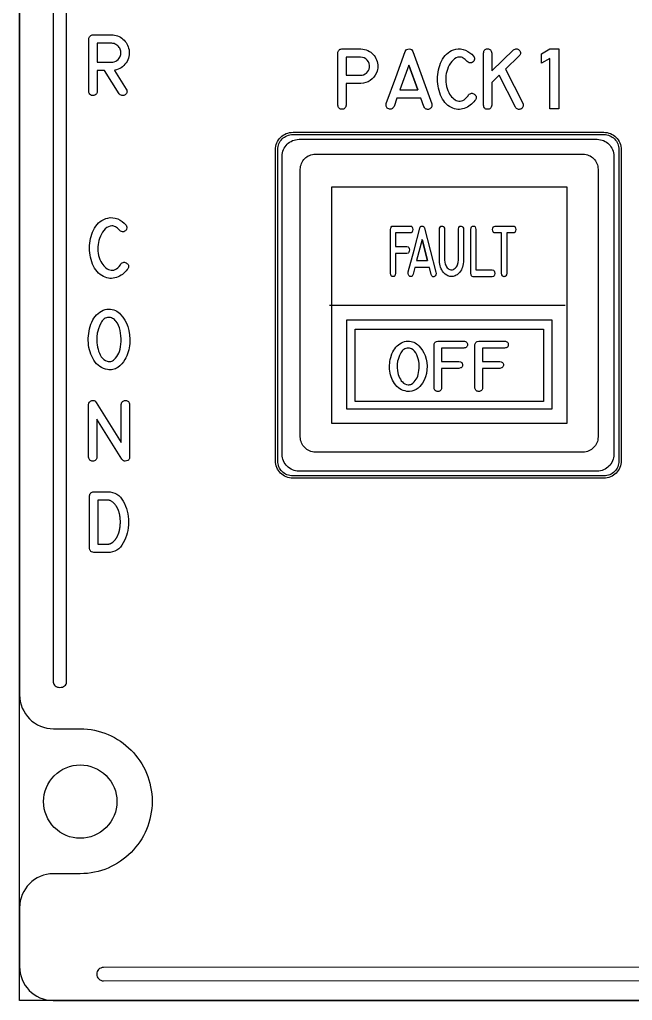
# Model space of a CAD drawing. Extents: x 361 to 684, y 82 to 686.
# Drawn here: x 361.5 to 403.1, y 215.6 to 282.1 of the extents above; entities that cross this region are included whole.
import ezdxf

# ---------------------------------------------------------------- set-up
doc = ezdxf.new("R2010")
doc.units = 0
for name, color, linetype in [('_BACKPANEL', 5, 'CONTINUOUS'), ('_ENGRAVING', 105, 'CONTINUOUS'), ('_LABELS', 30, 'CONTINUOUS'), ('_TOPLAYER', 1, 'CONTINUOUS')]:
    doc.layers.add(name, color=color, linetype=linetype)

msp = doc.modelspace()

# ---------------------------------------------------------------- linework, layer by layer
at = {"layer": '_BACKPANEL'}
for points in [[(683.842, 328.325), (683.842, 323.628), (683.842, 314.234), (683.842, 304.841), (683.842, 224.994), (683.842, 215.6), (361.5, 215.6), (361.5, 224.994), (361.5, 304.841), (361.5, 314.234), (361.5, 323.628), (361.5, 328.325)], [(380.041, 274.31), (401.137, 274.31), (401.242, 274.305), (401.344, 274.29), (401.443, 274.264), (401.537, 274.23), (401.627, 274.187), (401.712, 274.135), (401.791, 274.076), (401.864, 274.01), (401.93, 273.937), (401.989, 273.858), (402.04, 273.773), (402.083, 273.684), (402.118, 273.589), (402.143, 273.49), (402.159, 273.388), (402.164, 273.283), (402.164, 252.188), (402.159, 252.083), (402.143, 251.98), (402.118, 251.882), (402.083, 251.787), (402.04, 251.697), (401.989, 251.613), (401.93, 251.534), (401.864, 251.461), (401.791, 251.394), (401.712, 251.335), (401.627, 251.284), (401.537, 251.241), (401.443, 251.206), (401.344, 251.181), (401.242, 251.166), (401.137, 251.16), (380.041, 251.16), (379.936, 251.166), (379.833, 251.181), (379.735, 251.206), (379.64, 251.241), (379.551, 251.284), (379.466, 251.335), (379.387, 251.394), (379.314, 251.461), (379.248, 251.534), (379.189, 251.613), (379.137, 251.697), (379.094, 251.787), (379.06, 251.882), (379.035, 251.98), (379.019, 252.083), (379.014, 252.188), (379.014, 273.283), (379.019, 273.388), (379.035, 273.49), (379.06, 273.589), (379.094, 273.684), (379.137, 273.773), (379.189, 273.858), (379.248, 273.937), (379.314, 274.01), (379.387, 274.076), (379.466, 274.135), (379.551, 274.187), (379.64, 274.23), (379.735, 274.264), (379.833, 274.29), (379.936, 274.305)]]:
    msp.add_lwpolyline(points, close=True, dxfattribs=at)
msp.add_lwpolyline([(365.614, 226.59, -0.414214), (363.126, 229.078, -0.414214), (365.614, 231.566, -0.414214), (368.103, 229.078, -0.414214)], format="xyb", close=True, dxfattribs=at)
at = {"layer": '_ENGRAVING'}
for points in [[(363.787, 306.648), (363.787, 237.169), (363.796, 237.099), (363.822, 237.033), (363.864, 236.974), (363.919, 236.922), (363.985, 236.88), (364.062, 236.847), (364.146, 236.827), (364.237, 236.82), (364.238, 236.82), (364.328, 236.827), (364.412, 236.848), (364.489, 236.88), (364.555, 236.922), (364.61, 236.974), (364.651, 237.033), (364.678, 237.099), (364.687, 237.169), (364.687, 306.648)], [(677.641, 217.843), (367.181, 217.828), (367.091, 217.819), (367.007, 217.792), (366.931, 217.751), (366.864, 217.695), (366.81, 217.629), (366.768, 217.552), (366.743, 217.467), (366.734, 217.377), (366.743, 217.286), (366.769, 217.202), (366.811, 217.125), (366.866, 217.059), (366.932, 217.004), (367.009, 216.962), (367.093, 216.936), (367.183, 216.928), (677.641, 216.942)]]:
    msp.add_lwpolyline(points, dxfattribs=at)
for points in [[(368.738, 277.385), (368.765, 277.329), (368.782, 277.275), (368.788, 277.224), (368.784, 277.175), (368.77, 277.129), (368.745, 277.084), (368.711, 277.042), (368.665, 277.002), (368.615, 276.974), (368.562, 276.957), (368.504, 276.951), (368.443, 276.956), (368.385, 276.972), (368.334, 276.998), (368.293, 277.035), (368.259, 277.081), (367.268, 278.647), (366.765, 278.647), (366.765, 277.232), (366.755, 277.15), (366.725, 277.081), (366.676, 277.024), (366.606, 276.979), (366.528, 276.952), (366.452, 276.948), (366.379, 276.967), (366.309, 277.008), (366.26, 277.053), (366.226, 277.106), (366.205, 277.165), (366.198, 277.232), (366.198, 280.785), (366.203, 280.841), (366.218, 280.893), (366.244, 280.941), (366.279, 280.984), (366.323, 281.02), (366.37, 281.046), (366.423, 281.061), (366.48, 281.066), (367.728, 281.066), (367.839, 281.062), (367.946, 281.049), (368.049, 281.026), (368.149, 280.995), (368.245, 280.955), (368.337, 280.905), (368.426, 280.847), (368.511, 280.78), (368.59, 280.706), (368.661, 280.627), (368.724, 280.543), (368.78, 280.455), (368.827, 280.362), (368.867, 280.264), (368.899, 280.161), (368.923, 280.053), (368.938, 279.936), (368.942, 279.821), (368.934, 279.707), (368.915, 279.596), (368.884, 279.486), (368.842, 279.379), (368.788, 279.273), (368.723, 279.169), (368.649, 279.071), (368.569, 278.984), (368.483, 278.906), (368.392, 278.839), (368.294, 278.781), (368.191, 278.734), (368.082, 278.697), (367.968, 278.669), (367.929, 278.663)], [(367.728, 279.212), (367.829, 279.22), (367.926, 279.244), (368.018, 279.283), (368.107, 279.337), (368.187, 279.404), (368.253, 279.481), (368.304, 279.567), (368.342, 279.663), (368.361, 279.739), (368.372, 279.814), (368.374, 279.887), (368.367, 279.958), (368.352, 280.027), (368.328, 280.094), (368.296, 280.159), (368.255, 280.223), (368.208, 280.282), (368.156, 280.334), (368.1, 280.379), (368.04, 280.417), (367.976, 280.448), (367.907, 280.472), (367.834, 280.489), (367.756, 280.499), (366.765, 280.499), (366.765, 279.212)], [(384.623, 280.12), (384.661, 280.12), (384.786, 280.106), (384.906, 280.082), (385.021, 280.048), (385.132, 280.004), (385.231, 279.951), (385.323, 279.891), (385.407, 279.823), (385.484, 279.747), (385.553, 279.663), (385.615, 279.572), (385.669, 279.473), (385.716, 279.366), (385.753, 279.255), (385.78, 279.145), (385.795, 279.036), (385.8, 278.927), (385.794, 278.819), (385.778, 278.712), (385.75, 278.605), (385.712, 278.499), (385.632, 278.341), (385.536, 278.202), (385.423, 278.08), (385.293, 277.976), (385.15, 277.892), (384.997, 277.829), (384.834, 277.787), (384.661, 277.765), (384.623, 277.763), (383.655, 277.763), (383.655, 276.305), (383.642, 276.239), (383.624, 276.181), (383.598, 276.133), (383.566, 276.093), (383.527, 276.062), (383.482, 276.04), (383.43, 276.027), (383.372, 276.023), (383.313, 276.027), (383.262, 276.04), (383.216, 276.062), (383.178, 276.093), (383.146, 276.133), (383.121, 276.181), (383.103, 276.239), (383.091, 276.305), (383.091, 279.84), (383.101, 279.898), (383.118, 279.95), (383.142, 279.995), (383.171, 280.034), (383.208, 280.065), (383.25, 280.09), (383.299, 280.108), (383.354, 280.12), (383.372, 280.12)], [(386.379, 276.409), (387.018, 278.172), (387.659, 279.936), (387.7, 280.015), (387.757, 280.073), (387.83, 280.108), (387.92, 280.12), (388.01, 280.109), (388.083, 280.075), (388.141, 280.017), (388.183, 279.936), (389.46, 276.399), (389.471, 276.331), (389.472, 276.27), (389.464, 276.215), (389.447, 276.167), (389.421, 276.124), (389.386, 276.088), (389.342, 276.058), (389.289, 276.035), (389.233, 276.019), (389.18, 276.014), (389.13, 276.02), (389.084, 276.036), (389.041, 276.062), (389.002, 276.099), (388.965, 276.145), (388.932, 276.203), (388.727, 276.775), (387.103, 276.775), (386.903, 276.217), (386.87, 276.159), (386.833, 276.112), (386.793, 276.075), (386.749, 276.049), (386.702, 276.034), (386.652, 276.029), (386.598, 276.035), (386.541, 276.052), (386.487, 276.076), (386.442, 276.107), (386.408, 276.143), (386.383, 276.185), (386.367, 276.232), (386.362, 276.285), (386.366, 276.344)], [(392.42, 276.663), (392.402, 276.637), (392.392, 276.623), (392.384, 276.611), (392.313, 276.522), (392.237, 276.439), (392.155, 276.363), (392.069, 276.294), (391.976, 276.231), (391.879, 276.176), (391.776, 276.126), (391.668, 276.084), (391.557, 276.05), (391.447, 276.028), (391.337, 276.018), (391.227, 276.019), (391.118, 276.032), (391.01, 276.057), (390.902, 276.093), (390.794, 276.141), (390.673, 276.209), (390.56, 276.288), (390.456, 276.377), (390.36, 276.478), (390.272, 276.589), (390.193, 276.712), (390.122, 276.845), (390.059, 276.989), (390.005, 277.139), (389.959, 277.291), (389.921, 277.444), (389.892, 277.599), (389.871, 277.755), (389.858, 277.913), (389.854, 278.072), (389.858, 278.232), (389.871, 278.392), (389.892, 278.548), (389.921, 278.701), (389.959, 278.851), (390.006, 278.998), (390.061, 279.141), (390.125, 279.281), (390.197, 279.418), (390.278, 279.546), (390.367, 279.662), (390.465, 279.766), (390.572, 279.857), (390.687, 279.935), (390.811, 280), (390.944, 280.053), (391.085, 280.094), (391.252, 280.119), (391.419, 280.117), (391.586, 280.086), (391.752, 280.029), (391.911, 279.95), (392.055, 279.857), (392.184, 279.749), (392.298, 279.628), (392.308, 279.614), (392.345, 279.552), (392.364, 279.488), (392.364, 279.421), (392.346, 279.351), (392.314, 279.286), (392.27, 279.234), (392.215, 279.196), (392.149, 279.172), (392.074, 279.162), (392.002, 279.175), (391.932, 279.208), (391.866, 279.264), (391.734, 279.399), (391.668, 279.452), (391.604, 279.495), (391.54, 279.527), (391.477, 279.549), (391.414, 279.562), (391.352, 279.564), (391.231, 279.546), (391.118, 279.507), (391.01, 279.444), (390.909, 279.36), (390.816, 279.257), (390.73, 279.141), (390.653, 279.011), (390.584, 278.867), (390.526, 278.72), (390.48, 278.577), (390.446, 278.439), (390.425, 278.305), (390.412, 278.159), (390.409, 278.012), (390.416, 277.866), (390.432, 277.718), (390.459, 277.573), (390.499, 277.432), (390.55, 277.295), (390.612, 277.163), (390.674, 277.054), (390.74, 276.956), (390.809, 276.869), (390.883, 276.792), (390.96, 276.726), (391.041, 276.671), (391.126, 276.626), (391.215, 276.592), (391.306, 276.572), (391.396, 276.571), (391.486, 276.587), (391.575, 276.622), (391.663, 276.674), (391.751, 276.745), (391.839, 276.834), (391.926, 276.941), (391.964, 276.993), (392.011, 277.039), (392.059, 277.074), (392.107, 277.097), (392.156, 277.108), (392.206, 277.107), (392.256, 277.095), (392.308, 277.071), (392.359, 277.036), (392.406, 276.994), (392.441, 276.951), (392.465, 276.906), (392.479, 276.86), (392.481, 276.813), (392.472, 276.764), (392.451, 276.714)], [(395.001, 280.044), (395.057, 280.08), (395.111, 280.105), (395.164, 280.119), (395.215, 280.122), (395.265, 280.114), (395.313, 280.095), (395.359, 280.066), (395.404, 280.025), (395.442, 279.978), (395.469, 279.931), (395.484, 279.883), (395.489, 279.835), (395.482, 279.786), (395.464, 279.736), (395.434, 279.686), (395.394, 279.636), (394.471, 278.745), (395.641, 276.429), (395.657, 276.361), (395.663, 276.299), (395.66, 276.242), (395.648, 276.191), (395.626, 276.145), (395.594, 276.105), (395.552, 276.07), (395.501, 276.041), (395.447, 276.02), (395.395, 276.009), (395.346, 276.01), (395.299, 276.021), (395.255, 276.043), (395.214, 276.076), (395.175, 276.12), (395.139, 276.175), (394.046, 278.337), (393.538, 277.845), (393.538, 276.299), (393.524, 276.233), (393.503, 276.176), (393.476, 276.127), (393.443, 276.088), (393.403, 276.058), (393.357, 276.036), (393.304, 276.023), (393.245, 276.02), (393.186, 276.025), (393.135, 276.038), (393.091, 276.06), (393.053, 276.091), (393.023, 276.13), (393, 276.178), (392.985, 276.234), (392.976, 276.299), (392.976, 279.836), (392.985, 279.901), (393, 279.958), (393.023, 280.006), (393.053, 280.045), (393.091, 280.077), (393.135, 280.099), (393.186, 280.113), (393.245, 280.119), (393.304, 280.115), (393.357, 280.103), (393.403, 280.081), (393.443, 280.05), (393.476, 280.011), (393.503, 279.961), (393.524, 279.903), (393.538, 279.836), (393.538, 278.629)], [(398.087, 276.06), (397.483, 276.06), (397.483, 279.474), (396.905, 279.146), (396.905, 279.773), (397.483, 280.132), (398.087, 280.132)], [(384.623, 279.556), (383.655, 279.556), (383.655, 278.329), (384.623, 278.329), (384.734, 278.339), (384.837, 278.367), (384.934, 278.415), (385.025, 278.481), (385.103, 278.562), (385.163, 278.652), (385.205, 278.752), (385.229, 278.861), (385.233, 278.995), (385.21, 279.121), (385.16, 279.238), (385.082, 279.347), (384.984, 279.438), (384.875, 279.503), (384.755, 279.543)], [(388.524, 277.337), (387.918, 279.017), (387.308, 277.337)], [(387.918, 279.017), (388.524, 277.337)], [(380.051, 274.464), (401.127, 274.464), (401.249, 274.458), (401.367, 274.44), (401.481, 274.41), (401.591, 274.37), (401.695, 274.32), (401.793, 274.261), (401.885, 274.192), (401.969, 274.116), (402.046, 274.031), (402.114, 273.94), (402.174, 273.842), (402.224, 273.737), (402.264, 273.628), (402.293, 273.514), (402.311, 273.395), (402.317, 273.273), (402.317, 252.198), (402.311, 252.076), (402.293, 251.957), (402.264, 251.843), (402.224, 251.733), (402.174, 251.629), (402.114, 251.531), (402.046, 251.44), (401.969, 251.355), (401.885, 251.278), (401.793, 251.21), (401.695, 251.15), (401.591, 251.1), (401.481, 251.06), (401.367, 251.031), (401.249, 251.013), (401.127, 251.007), (380.051, 251.007), (379.929, 251.013), (379.811, 251.031), (379.696, 251.06), (379.587, 251.1), (379.483, 251.15), (379.385, 251.21), (379.293, 251.278), (379.208, 251.355), (379.132, 251.44), (379.063, 251.531), (379.004, 251.629), (378.954, 251.733), (378.914, 251.843), (378.885, 251.957), (378.867, 252.076), (378.861, 252.198), (378.861, 273.273), (378.867, 273.395), (378.885, 273.514), (378.914, 273.628), (378.954, 273.737), (379.004, 273.842), (379.063, 273.94), (379.132, 274.031), (379.208, 274.116), (379.293, 274.192), (379.385, 274.261), (379.483, 274.32), (379.587, 274.37), (379.696, 274.41), (379.811, 274.44), (379.929, 274.458)], [(380.459, 273.985), (400.675, 273.985), (400.792, 273.98), (400.906, 273.962), (401.015, 273.934), (401.12, 273.896), (401.22, 273.848), (401.314, 273.791), (401.402, 273.725), (401.483, 273.652), (401.557, 273.571), (401.623, 273.483), (401.68, 273.389), (401.728, 273.289), (401.766, 273.184), (401.794, 273.074), (401.811, 272.96), (401.817, 272.843), (401.817, 252.627), (401.811, 252.51), (401.794, 252.397), (401.766, 252.287), (401.728, 252.182), (401.68, 252.082), (401.623, 251.988), (401.557, 251.9), (401.483, 251.819), (401.402, 251.746), (401.314, 251.68), (401.22, 251.623), (401.12, 251.575), (401.015, 251.537), (400.906, 251.509), (400.792, 251.491), (400.675, 251.485), (380.459, 251.485), (380.342, 251.491), (380.228, 251.509), (380.119, 251.537), (380.014, 251.575), (379.914, 251.623), (379.82, 251.68), (379.732, 251.746), (379.651, 251.819), (379.577, 251.9), (379.512, 251.988), (379.455, 252.082), (379.407, 252.182), (379.368, 252.287), (379.34, 252.397), (379.323, 252.51), (379.317, 252.627), (379.317, 272.843), (379.323, 272.96), (379.34, 273.074), (379.368, 273.184), (379.407, 273.289), (379.455, 273.389), (379.512, 273.483), (379.577, 273.571), (379.651, 273.652), (379.732, 273.725), (379.82, 273.791), (379.914, 273.848), (380.014, 273.896), (380.119, 273.934), (380.228, 273.962), (380.342, 273.98)], [(368.834, 265.201), (368.816, 265.174), (368.806, 265.16), (368.798, 265.148), (368.726, 265.059), (368.649, 264.976), (368.567, 264.899), (368.479, 264.83), (368.386, 264.767), (368.288, 264.711), (368.184, 264.661), (368.075, 264.618), (367.963, 264.585), (367.852, 264.563), (367.741, 264.552), (367.631, 264.554), (367.521, 264.567), (367.411, 264.591), (367.302, 264.628), (367.193, 264.676), (367.071, 264.744), (366.958, 264.823), (366.852, 264.913), (366.755, 265.015), (366.667, 265.127), (366.587, 265.25), (366.515, 265.383), (366.452, 265.528), (366.397, 265.679), (366.351, 265.832), (366.313, 265.986), (366.283, 266.141), (366.262, 266.298), (366.249, 266.457), (366.245, 266.617), (366.249, 266.778), (366.262, 266.939), (366.283, 267.096), (366.313, 267.25), (366.351, 267.4), (366.398, 267.547), (366.454, 267.691), (366.518, 267.832), (366.591, 267.97), (366.672, 268.099), (366.763, 268.216), (366.862, 268.32), (366.969, 268.411), (367.085, 268.49), (367.211, 268.555), (367.344, 268.609), (367.487, 268.649), (367.655, 268.675), (367.824, 268.672), (367.992, 268.642), (368.16, 268.584), (368.321, 268.505), (368.466, 268.411), (368.596, 268.303), (368.711, 268.181), (368.721, 268.167), (368.758, 268.105), (368.777, 268.04), (368.778, 267.973), (368.76, 267.902), (368.727, 267.837), (368.683, 267.785), (368.627, 267.747), (368.561, 267.722), (368.485, 267.713), (368.412, 267.725), (368.342, 267.759), (368.275, 267.815), (368.141, 267.951), (368.076, 268.004), (368.011, 268.047), (367.946, 268.08), (367.882, 268.102), (367.819, 268.114), (367.756, 268.116), (367.635, 268.099), (367.52, 268.059), (367.412, 267.996), (367.31, 267.911), (367.215, 267.808), (367.129, 267.691), (367.051, 267.561), (366.982, 267.417), (366.923, 267.268), (366.876, 267.124), (366.842, 266.986), (366.821, 266.851), (366.808, 266.704), (366.805, 266.557), (366.811, 266.409), (366.828, 266.261), (366.856, 266.115), (366.895, 265.973), (366.947, 265.836), (367.01, 265.703), (367.072, 265.594), (367.139, 265.495), (367.209, 265.408), (367.283, 265.33), (367.361, 265.264), (367.443, 265.208), (367.529, 265.163), (367.618, 265.129), (367.71, 265.109), (367.801, 265.108), (367.891, 265.124), (367.981, 265.159), (368.07, 265.212), (368.159, 265.283), (368.248, 265.373), (368.335, 265.48), (368.374, 265.532), (368.421, 265.579), (368.469, 265.613), (368.518, 265.636), (368.568, 265.648), (368.618, 265.647), (368.669, 265.635), (368.72, 265.611), (368.773, 265.576), (368.82, 265.533), (368.855, 265.49), (368.88, 265.445), (368.893, 265.399), (368.895, 265.351), (368.886, 265.302), (368.866, 265.252)], [(368.833, 261.295), (368.911, 261.014), (368.96, 260.728), (368.981, 260.436), (368.972, 260.139), (368.957, 259.991), (368.935, 259.846), (368.905, 259.704), (368.867, 259.566), (368.823, 259.431), (368.77, 259.299), (368.711, 259.171), (368.644, 259.045), (368.546, 258.897), (368.432, 258.761), (368.302, 258.636), (368.155, 258.522), (368.076, 258.473), (367.996, 258.432), (367.914, 258.4), (367.829, 258.377), (367.743, 258.363), (367.654, 258.357), (367.564, 258.36), (367.471, 258.372), (367.323, 258.405), (367.184, 258.451), (367.054, 258.511), (366.933, 258.584), (366.821, 258.67), (366.718, 258.769), (366.624, 258.881), (366.538, 259.007), (366.461, 259.141), (366.394, 259.279), (366.334, 259.42), (366.283, 259.566), (366.241, 259.715), (366.208, 259.868), (366.183, 260.024), (366.167, 260.184), (366.16, 260.346), (366.16, 260.507), (366.17, 260.666), (366.187, 260.825), (366.213, 260.982), (366.248, 261.138), (366.291, 261.294), (366.342, 261.448), (366.402, 261.597), (366.47, 261.735), (366.546, 261.862), (366.63, 261.98), (366.723, 262.086), (366.824, 262.182), (366.933, 262.268), (367.051, 262.343), (367.171, 262.403), (367.294, 262.446), (367.419, 262.471), (367.548, 262.48), (367.668, 262.474), (367.784, 262.456), (367.893, 262.427), (367.997, 262.387), (368.095, 262.334), (368.188, 262.27), (368.275, 262.194), (368.356, 262.107), (368.503, 261.916), (368.632, 261.717), (368.742, 261.51)], [(367.564, 261.909), (367.474, 261.902), (367.39, 261.884), (367.311, 261.853), (367.239, 261.809), (367.171, 261.753), (367.11, 261.685), (367.054, 261.604), (367.004, 261.511), (366.917, 261.319), (366.849, 261.142), (366.797, 260.979), (366.763, 260.831), (366.737, 260.604), (366.735, 260.334), (366.744, 260.189), (366.761, 260.044), (366.786, 259.901), (366.82, 259.758), (366.861, 259.619), (366.913, 259.488), (366.973, 259.363), (367.043, 259.245), (367.123, 259.141), (367.215, 259.056), (367.318, 258.989), (367.433, 258.943), (367.502, 258.925), (367.569, 258.916), (367.633, 258.917), (367.695, 258.926), (367.755, 258.945), (367.812, 258.972), (367.866, 259.009), (367.919, 259.054), (368.014, 259.156), (368.098, 259.261), (368.169, 259.369), (368.227, 259.48), (368.276, 259.604), (368.317, 259.747), (368.349, 259.908), (368.373, 260.087), (368.387, 260.275), (368.388, 260.463), (368.378, 260.65), (368.355, 260.838), (368.319, 261.021), (368.27, 261.194), (368.207, 261.359), (368.131, 261.514), (368.038, 261.65), (367.986, 261.708), (367.929, 261.76), (367.867, 261.804), (367.801, 261.842), (367.731, 261.873), (367.656, 261.897)], [(368.959, 252.443), (368.946, 252.347), (368.93, 252.307), (368.908, 252.271), (368.879, 252.24), (368.844, 252.213), (368.754, 252.175), (368.658, 252.161), (368.614, 252.165), (368.573, 252.176), (368.535, 252.195), (368.5, 252.221), (368.438, 252.295), (366.749, 255.003), (366.749, 252.443), (366.734, 252.377), (366.714, 252.32), (366.688, 252.272), (366.655, 252.232), (366.617, 252.202), (366.572, 252.18), (366.521, 252.166), (366.464, 252.162), (366.407, 252.166), (366.356, 252.18), (366.312, 252.202), (366.273, 252.232), (366.241, 252.272), (366.215, 252.32), (366.195, 252.377), (366.181, 252.443), (366.181, 255.995), (366.206, 256.09), (366.25, 256.168), (366.313, 256.228), (366.396, 256.27), (366.441, 256.283), (366.484, 256.287), (366.525, 256.284), (366.564, 256.272), (366.602, 256.253), (366.637, 256.225), (366.702, 256.145), (368.391, 253.433), (368.391, 255.995), (368.404, 256.062), (368.424, 256.12), (368.451, 256.169), (368.484, 256.21), (368.524, 256.241), (368.57, 256.263), (368.624, 256.275), (368.684, 256.279), (368.744, 256.274), (368.797, 256.26), (368.842, 256.238), (368.88, 256.207), (368.911, 256.167), (368.934, 256.118), (368.95, 256.061), (368.959, 255.995)], [(366.532, 250.089), (367.48, 250.089), (367.65, 250.079), (367.81, 250.048), (367.959, 249.998), (368.097, 249.928), (368.224, 249.837), (368.339, 249.727), (368.444, 249.596), (368.537, 249.445), (368.62, 249.282), (368.691, 249.115), (368.752, 248.945), (368.801, 248.77), (368.84, 248.591), (368.867, 248.408), (368.884, 248.221), (368.889, 248.03), (368.884, 247.839), (368.867, 247.651), (368.84, 247.469), (368.801, 247.29), (368.751, 247.115), (368.691, 246.944), (368.619, 246.777), (368.536, 246.614), (368.443, 246.463), (368.338, 246.332), (368.222, 246.222), (368.096, 246.131), (367.958, 246.061), (367.81, 246.011), (367.65, 245.98), (367.48, 245.97), (366.532, 245.97), (366.536, 245.97), (366.532, 245.97), (366.46, 245.982), (366.369, 246.018), (366.333, 246.044), (366.304, 246.076), (366.281, 246.113), (366.265, 246.155), (366.253, 246.256), (366.251, 246.256), (366.253, 249.807), (366.251, 249.823), (366.259, 249.876), (366.276, 249.926), (366.302, 249.97), (366.338, 250.011), (366.381, 250.045), (366.428, 250.069), (366.479, 250.084), (366.534, 250.089)], [(367.48, 246.537), (367.488, 246.537), (367.498, 246.537), (367.505, 246.538), (367.514, 246.539), (367.523, 246.54), (367.534, 246.541), (367.542, 246.542), (367.552, 246.543), (367.56, 246.545), (367.57, 246.546), (367.586, 246.55), (367.594, 246.553), (367.604, 246.558), (367.613, 246.559), (367.624, 246.562), (367.632, 246.564), (367.642, 246.568), (367.661, 246.576), (367.681, 246.584), (367.689, 246.587), (367.699, 246.592), (367.715, 246.602), (367.735, 246.612), (367.743, 246.617), (367.753, 246.624), (367.771, 246.636), (367.78, 246.641), (367.791, 246.648), (367.799, 246.654), (367.809, 246.662), (367.817, 246.667), (367.827, 246.674), (367.848, 246.69), (367.864, 246.706), (367.872, 246.714), (367.882, 246.724), (367.89, 246.733), (367.9, 246.743), (367.918, 246.759), (367.926, 246.767), (367.936, 246.777), (367.944, 246.786), (367.954, 246.797), (367.97, 246.817), (367.988, 246.839), (368.004, 246.861), (368.012, 246.872), (368.022, 246.883), (368.03, 246.895), (368.039, 246.907), (368.046, 246.921), (368.055, 246.934), (368.071, 246.958), (368.078, 246.971), (368.087, 246.984), (368.094, 246.997), (368.103, 247.01), (368.115, 247.036), (368.122, 247.05), (368.131, 247.066), (368.138, 247.079), (368.147, 247.094), (368.152, 247.109), (368.159, 247.125), (368.173, 247.155), (368.187, 247.187), (368.192, 247.202), (368.199, 247.219), (368.204, 247.235), (368.211, 247.253), (368.222, 247.286), (368.227, 247.302), (368.234, 247.32), (368.244, 247.354), (368.256, 247.388), (368.259, 247.405), (368.264, 247.424), (368.268, 247.441), (368.274, 247.46), (368.277, 247.476), (368.282, 247.495), (368.288, 247.533), (368.291, 247.55), (368.296, 247.569), (368.298, 247.586), (368.302, 247.605), (368.308, 247.643), (368.311, 247.662), (368.316, 247.682), (368.32, 247.72), (368.321, 247.737), (368.324, 247.758), (368.328, 247.796), (368.33, 247.834), (368.332, 247.875), (368.334, 247.913), (368.335, 247.932), (368.338, 247.953), (368.339, 247.97), (368.34, 247.991), (368.34, 248.009), (368.34, 248.03), (368.34, 248.049), (368.34, 248.068), (368.339, 248.087), (368.338, 248.108), (368.338, 248.126), (368.338, 248.146), (368.334, 248.186), (368.332, 248.223), (368.328, 248.265), (368.326, 248.301), (368.322, 248.339), (368.319, 248.357), (368.318, 248.377), (368.31, 248.416), (368.306, 248.433), (368.304, 248.452), (368.298, 248.49), (368.292, 248.528), (368.282, 248.564), (368.276, 248.599), (368.27, 248.616), (368.266, 248.635), (368.26, 248.652), (368.256, 248.671), (368.246, 248.705), (368.236, 248.739), (368.229, 248.754), (368.224, 248.772), (368.211, 248.806), (368.199, 248.838), (368.192, 248.853), (368.187, 248.87), (368.179, 248.884), (368.173, 248.9), (368.159, 248.93), (368.147, 248.959), (368.133, 248.989), (368.125, 249.002), (368.119, 249.015), (368.103, 249.043), (368.087, 249.069), (368.078, 249.082), (368.071, 249.095), (368.055, 249.119), (368.047, 249.132), (368.041, 249.144), (368.006, 249.19), (367.974, 249.234), (367.938, 249.274), (367.902, 249.312), (367.868, 249.347), (367.829, 249.377), (367.791, 249.407), (367.753, 249.433), (367.717, 249.455), (367.681, 249.473), (367.642, 249.487), (367.604, 249.502), (367.586, 249.507), (367.57, 249.514), (367.534, 249.52), (367.498, 249.522), (367.488, 249.522), (367.48, 249.522), (366.816, 249.522), (366.816, 246.537)]]:
    msp.add_lwpolyline(points, close=True, dxfattribs=at)
at = {"layer": '_LABELS'}
for points in [[(398.659, 254.734), (398.659, 270.736), (382.659, 270.736), (382.659, 254.734)], [(386.659, 264.909), (386.659, 267.869), (386.677, 267.967), (386.713, 268.04), (386.764, 268.086), (386.831, 268.107), (388.004, 268.107), (388.044, 268.1), (388.078, 268.086), (388.107, 268.065), (388.131, 268.039), (388.162, 267.967), (388.173, 267.87), (388.162, 267.773), (388.13, 267.702), (388.106, 267.676), (388.077, 267.656), (388.042, 267.643), (388.002, 267.636), (386.999, 267.636), (386.999, 266.718), (387.781, 266.718), (387.855, 266.698), (387.884, 266.678), (387.907, 266.653), (387.939, 266.584), (387.951, 266.492), (387.941, 266.398), (387.91, 266.325), (387.886, 266.298), (387.856, 266.275), (387.781, 266.247), (386.999, 266.247), (386.999, 264.909), (386.984, 264.808), (386.952, 264.735), (386.929, 264.709), (386.902, 264.69), (386.871, 264.679), (386.835, 264.674), (386.799, 264.677), (386.767, 264.688), (386.739, 264.706), (386.715, 264.731), (386.679, 264.805)], [(387.872, 264.995), (388.261, 266.474), (388.65, 267.953), (388.675, 268.02), (388.71, 268.068), (388.755, 268.097), (388.809, 268.107), (388.864, 268.098), (388.909, 268.07), (388.944, 268.021), (388.969, 267.953), (389.746, 264.986), (389.753, 264.879), (389.738, 264.792), (389.701, 264.726), (389.674, 264.701), (389.642, 264.681), (389.608, 264.668), (389.576, 264.664), (389.546, 264.669), (389.517, 264.682), (389.467, 264.734), (389.425, 264.822), (389.3, 265.302), (388.312, 265.302), (388.191, 264.834), (388.148, 264.746), (388.123, 264.715), (388.097, 264.693), (388.068, 264.68), (388.038, 264.676), (388.005, 264.681), (387.97, 264.695), (387.91, 264.741), (387.874, 264.807), (387.861, 264.891)], [(391.619, 265.804), (391.619, 265.77), (391.615, 265.669), (391.599, 265.545), (391.576, 265.429), (391.548, 265.322), (391.513, 265.223), (391.472, 265.133), (391.424, 265.051), (391.37, 264.977), (391.31, 264.912), (391.181, 264.806), (391.115, 264.765), (391.048, 264.733), (390.98, 264.708), (390.911, 264.692), (390.841, 264.684), (390.77, 264.683), (390.698, 264.691), (390.629, 264.708), (390.561, 264.732), (390.494, 264.764), (390.366, 264.852), (390.244, 264.973), (390.188, 265.045), (390.138, 265.125), (390.096, 265.213), (390.06, 265.309), (390.031, 265.412), (390.009, 265.524), (389.994, 265.643), (389.985, 265.77), (389.985, 265.804), (389.985, 267.873), (389.998, 267.963), (390.032, 268.038), (390.076, 268.086), (390.129, 268.108), (390.192, 268.102), (390.251, 268.074), (390.293, 268.027), (390.319, 267.959), (390.327, 267.873), (390.327, 265.804), (390.349, 265.623), (390.37, 265.541), (390.397, 265.466), (390.431, 265.397), (390.472, 265.334), (390.519, 265.277), (390.573, 265.226), (390.63, 265.185), (390.688, 265.156), (390.746, 265.139), (390.806, 265.135), (390.866, 265.143), (390.927, 265.164), (390.988, 265.197), (391.051, 265.243), (391.103, 265.293), (391.149, 265.349), (391.186, 265.412), (391.216, 265.481), (391.258, 265.635), (391.279, 265.804), (391.279, 267.873), (391.281, 267.918), (391.303, 268.007), (391.341, 268.068), (391.366, 268.087), (391.395, 268.1), (391.464, 268.104), (391.532, 268.082), (391.559, 268.062), (391.581, 268.036), (391.61, 267.966), (391.619, 267.873)], [(392.28, 264.669), (392.214, 264.689), (392.163, 264.734), (392.128, 264.805), (392.108, 264.902), (392.108, 267.869), (392.129, 267.975), (392.165, 268.049), (392.189, 268.075), (392.217, 268.093), (392.249, 268.104), (392.285, 268.107), (392.321, 268.102), (392.352, 268.09), (392.379, 268.071), (392.402, 268.045), (392.435, 267.972), (392.45, 267.869), (392.45, 265.137), (393.569, 265.139), (393.644, 265.114), (393.674, 265.093), (393.698, 265.065), (393.73, 264.994), (393.739, 264.898), (393.728, 264.804), (393.696, 264.734), (393.672, 264.708), (393.642, 264.689), (393.568, 264.669)], [(394.205, 264.906), (394.205, 267.634), (393.76, 267.634), (393.686, 267.656), (393.657, 267.676), (393.633, 267.702), (393.601, 267.774), (393.591, 267.87), (393.602, 267.966), (393.634, 268.038), (393.657, 268.065), (393.686, 268.085), (393.76, 268.107), (394.991, 268.107), (395.064, 268.086), (395.093, 268.065), (395.116, 268.039), (395.148, 267.967), (395.159, 267.87), (395.148, 267.773), (395.117, 267.702), (395.093, 267.675), (395.064, 267.655), (395.03, 267.642), (394.991, 267.634), (394.547, 267.634), (394.547, 264.906), (394.525, 264.802), (394.488, 264.728), (394.464, 264.702), (394.436, 264.684), (394.404, 264.674), (394.368, 264.671), (394.333, 264.675), (394.301, 264.687), (394.274, 264.705), (394.252, 264.731), (394.22, 264.804)], [(389.176, 265.773), (388.808, 267.183), (388.437, 265.773)], [(388.808, 267.183), (389.176, 265.773)], [(383.685, 261.718), (383.685, 261.576), (383.685, 255.718), (397.632, 255.718), (397.632, 261.718)], [(384.256, 261.12), (397.042, 261.12), (397.042, 256.218), (384.256, 256.218)], [(389.009, 259.319), (389.079, 259.086), (389.124, 258.848), (389.142, 258.606), (389.135, 258.36), (389.101, 258.116), (389.04, 257.884), (388.953, 257.663), (388.839, 257.452), (388.751, 257.329), (388.648, 257.216), (388.53, 257.112), (388.398, 257.018), (388.255, 256.944), (388.104, 256.898), (387.947, 256.881), (387.782, 256.893), (387.648, 256.921), (387.523, 256.959), (387.406, 257.009), (387.297, 257.069), (387.196, 257.141), (387.102, 257.223), (387.017, 257.316), (386.94, 257.42), (386.871, 257.532), (386.81, 257.646), (386.757, 257.763), (386.711, 257.884), (386.673, 258.008), (386.643, 258.134), (386.621, 258.264), (386.606, 258.397), (386.599, 258.531), (386.6, 258.664), (386.608, 258.797), (386.624, 258.928), (386.648, 259.059), (386.679, 259.189), (386.764, 259.446), (386.817, 259.569), (386.879, 259.683), (386.947, 259.789), (387.024, 259.886), (387.107, 259.975), (387.198, 260.055), (387.297, 260.126), (387.403, 260.188), (387.511, 260.238), (387.622, 260.273), (387.735, 260.294), (387.851, 260.301), (387.959, 260.297), (388.063, 260.282), (388.162, 260.258), (388.256, 260.224), (388.344, 260.181), (388.428, 260.127), (388.506, 260.064), (388.579, 259.992), (388.712, 259.834), (388.828, 259.669), (388.927, 259.497)], [(389.622, 257.122), (389.622, 260.065), (389.633, 260.116), (389.65, 260.162), (389.673, 260.201), (389.702, 260.234), (389.738, 260.26), (389.779, 260.28), (389.879, 260.301), (391.634, 260.301), (391.693, 260.294), (391.744, 260.28), (391.788, 260.26), (391.823, 260.233), (391.851, 260.201), (391.87, 260.162), (391.882, 260.117), (391.886, 260.065), (391.882, 260.014), (391.87, 259.969), (391.85, 259.931), (391.822, 259.898), (391.786, 259.872), (391.742, 259.853), (391.69, 259.84), (391.63, 259.833), (390.131, 259.833), (390.131, 258.92), (391.3, 258.92), (391.41, 258.9), (391.453, 258.881), (391.489, 258.855), (391.517, 258.824), (391.537, 258.787), (391.55, 258.744), (391.554, 258.695), (391.551, 258.645), (391.54, 258.601), (391.52, 258.563), (391.493, 258.53), (391.457, 258.502), (391.413, 258.48), (391.3, 258.451), (390.131, 258.451), (390.131, 257.122), (390.123, 257.068), (390.109, 257.021), (390.088, 256.981), (390.061, 256.948), (390.027, 256.923), (389.986, 256.904), (389.939, 256.893), (389.885, 256.888), (389.832, 256.891), (389.784, 256.902), (389.742, 256.92), (389.706, 256.945), (389.676, 256.978), (389.652, 257.018), (389.634, 257.066)], [(392.394, 257.122), (392.394, 260.065), (392.405, 260.116), (392.422, 260.162), (392.445, 260.201), (392.474, 260.234), (392.509, 260.26), (392.551, 260.28), (392.651, 260.301), (394.406, 260.301), (394.465, 260.294), (394.516, 260.28), (394.56, 260.26), (394.595, 260.233), (394.623, 260.201), (394.642, 260.162), (394.654, 260.117), (394.658, 260.065), (394.654, 260.014), (394.642, 259.969), (394.622, 259.931), (394.594, 259.898), (394.558, 259.872), (394.514, 259.853), (394.462, 259.84), (394.402, 259.833), (392.903, 259.833), (392.903, 258.92), (394.072, 258.92), (394.182, 258.9), (394.225, 258.881), (394.261, 258.855), (394.289, 258.824), (394.309, 258.787), (394.321, 258.744), (394.326, 258.695), (394.323, 258.645), (394.312, 258.601), (394.292, 258.563), (394.265, 258.53), (394.229, 258.502), (394.185, 258.48), (394.072, 258.451), (392.903, 258.451), (392.903, 257.122), (392.895, 257.068), (392.881, 257.021), (392.86, 256.981), (392.833, 256.948), (392.799, 256.923), (392.758, 256.904), (392.711, 256.893), (392.657, 256.888), (392.604, 256.891), (392.556, 256.902), (392.514, 256.92), (392.478, 256.945), (392.448, 256.978), (392.424, 257.018), (392.406, 257.066)], [(387.865, 259.828), (387.784, 259.822), (387.708, 259.807), (387.638, 259.781), (387.572, 259.745), (387.511, 259.699), (387.456, 259.642), (387.405, 259.575), (387.36, 259.497), (387.282, 259.338), (387.22, 259.191), (387.174, 259.056), (387.143, 258.933), (387.12, 258.745), (387.118, 258.521), (387.142, 258.281), (387.194, 258.043), (387.232, 257.928), (387.278, 257.819), (387.333, 257.716), (387.395, 257.618), (387.468, 257.531), (387.55, 257.461), (387.644, 257.406), (387.747, 257.367), (387.87, 257.345), (387.928, 257.346), (387.984, 257.353), (388.037, 257.369), (388.089, 257.392), (388.185, 257.46), (388.271, 257.544), (388.347, 257.631), (388.411, 257.72), (388.463, 257.812), (388.508, 257.916), (388.544, 258.034), (388.573, 258.168), (388.595, 258.316), (388.607, 258.472), (388.608, 258.628), (388.599, 258.784), (388.578, 258.939), (388.546, 259.091), (388.502, 259.235), (388.445, 259.371), (388.376, 259.5), (388.293, 259.613), (388.194, 259.704), (388.079, 259.772), (387.948, 259.818)]]:
    msp.add_lwpolyline(points, close=True, dxfattribs=at)
msp.add_lwpolyline([(382.519, 262.735), (398.519, 262.735)], dxfattribs=at)
at = {"layer": '_TOPLAYER'}
msp.add_lwpolyline([(361.5, 307.603), (361.5, 236.323), (361.512, 236.087), (361.547, 235.858), (361.604, 235.636), (361.681, 235.424), (361.779, 235.223), (361.894, 235.032), (362.027, 234.855), (362.176, 234.691), (362.34, 234.542), (362.517, 234.409), (362.708, 234.294), (362.909, 234.196), (363.122, 234.119), (363.343, 234.062), (363.572, 234.027), (363.808, 234.015), (365.602, 234.015), (365.854, 234.008), (366.102, 233.989), (366.347, 233.958), (366.588, 233.914), (366.824, 233.859), (367.056, 233.793), (367.283, 233.715), (367.505, 233.627), (367.722, 233.528), (367.932, 233.419), (368.137, 233.3), (368.335, 233.172), (368.527, 233.034), (368.712, 232.888), (368.889, 232.733), (369.059, 232.57), (369.221, 232.399), (369.374, 232.22), (369.519, 232.034), (369.656, 231.841), (369.783, 231.642), (369.9, 231.436), (370.008, 231.224), (370.106, 231.007), (370.194, 230.784), (370.271, 230.556), (370.336, 230.323), (370.391, 230.086), (370.434, 229.845), (370.465, 229.6), (370.484, 229.352), (370.49, 229.1), (370.484, 228.848), (370.465, 228.6), (370.434, 228.355), (370.391, 228.114), (370.336, 227.877), (370.271, 227.644), (370.194, 227.416), (370.106, 227.193), (370.008, 226.976), (369.9, 226.764), (369.783, 226.558), (369.656, 226.359), (369.519, 226.166), (369.374, 225.98), (369.221, 225.802), (369.059, 225.631), (368.889, 225.468), (368.712, 225.313), (368.527, 225.166), (368.335, 225.029), (368.137, 224.901), (367.932, 224.782), (367.722, 224.673), (367.505, 224.574), (367.283, 224.486), (367.056, 224.408), (366.824, 224.342), (366.588, 224.286), (366.347, 224.243), (366.102, 224.212), (365.854, 224.193), (365.602, 224.186), (363.796, 224.186), (363.561, 224.173), (363.333, 224.137), (363.113, 224.08), (362.902, 224.002), (362.701, 223.904), (362.512, 223.788), (362.335, 223.655), (362.172, 223.506), (362.024, 223.343), (361.892, 223.165), (361.777, 222.975), (361.68, 222.774), (361.603, 222.562), (361.547, 222.342), (361.512, 222.113), (361.5, 221.878), (361.5, 217.907), (361.512, 217.671), (361.545, 217.442), (361.6, 217.221), (361.676, 217.009), (361.77, 216.808), (361.883, 216.617), (362.012, 216.44), (362.158, 216.276), (362.318, 216.127), (362.492, 215.994), (362.68, 215.879), (362.879, 215.781), (363.088, 215.704), (363.308, 215.647), (363.536, 215.612), (363.771, 215.6), (455.838, 215.6)], dxfattribs=at)
msp.add_lwpolyline([(381.571, 272.979), (399.721, 272.979), (399.826, 272.974), (399.928, 272.958), (400.026, 272.933), (400.121, 272.899), (400.21, 272.856), (400.295, 272.804), (400.374, 272.745), (400.447, 272.679), (400.513, 272.607), (400.572, 272.528), (400.623, 272.443), (400.666, 272.353), (400.7, 272.259), (400.725, 272.161), (400.741, 272.059), (400.746, 271.954), (400.746, 253.804), (400.741, 253.699), (400.725, 253.597), (400.7, 253.499), (400.666, 253.404), (400.623, 253.315), (400.572, 253.23), (400.513, 253.151), (400.447, 253.079), (400.374, 253.012), (400.295, 252.954), (400.21, 252.902), (400.121, 252.859), (400.026, 252.825), (399.928, 252.8), (399.826, 252.784), (399.721, 252.779), (381.571, 252.779), (381.466, 252.784), (381.364, 252.8), (381.266, 252.825), (381.172, 252.859), (381.082, 252.902), (380.997, 252.954), (380.919, 253.012), (380.846, 253.079), (380.78, 253.151), (380.721, 253.23), (380.67, 253.315), (380.626, 253.404), (380.592, 253.499), (380.567, 253.597), (380.551, 253.699), (380.546, 253.804), (380.546, 271.954), (380.551, 272.059), (380.567, 272.161), (380.592, 272.259), (380.626, 272.353), (380.67, 272.443), (380.721, 272.528), (380.78, 272.607), (380.846, 272.679), (380.919, 272.745), (380.997, 272.804), (381.082, 272.856), (381.172, 272.899), (381.266, 272.933), (381.364, 272.958), (381.466, 272.974)], close=True, dxfattribs=at)

doc.saveas('drawing.dxf')
